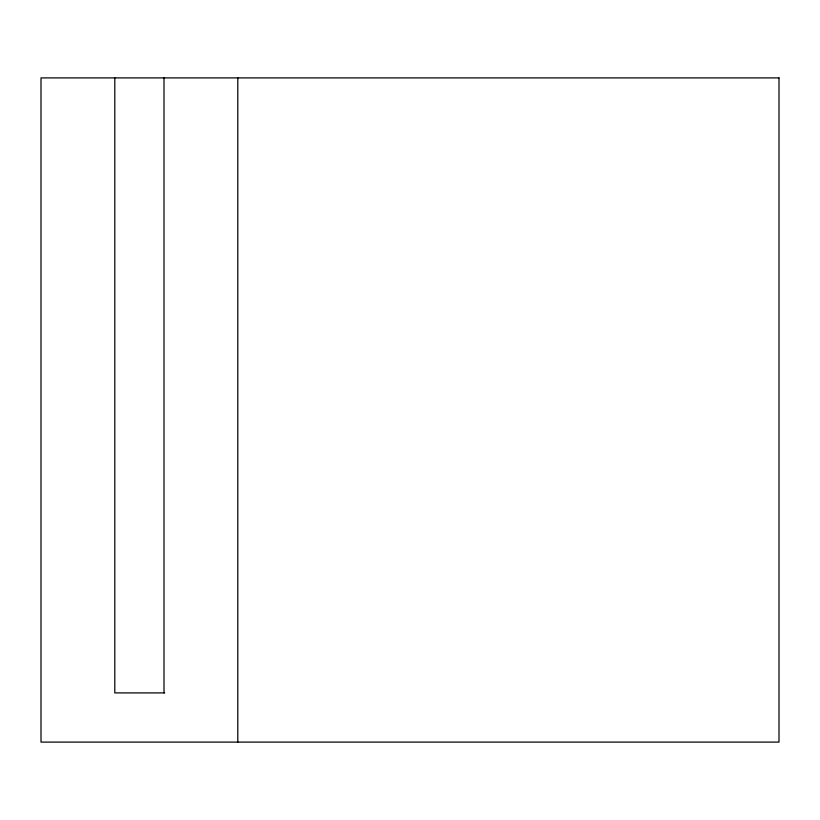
<?xml version="1.0" encoding="UTF-8"?>
<svg xmlns="http://www.w3.org/2000/svg" width="820" height="820" viewBox="0 0 820 820"><rect width="100%" height="100%" fill="white"/><g stroke="black" fill="none" stroke-linecap="round" stroke-linejoin="round"><path stroke-width="1.23" d="M164.707 692.9L114.8 692.9L114.8 77.9M237.8 77.9L237.8 742.1M164 77.9L164 692.9M779 77.9L41 77.9L41 742.1L779 742.1L779 77.9"/></g></svg>
